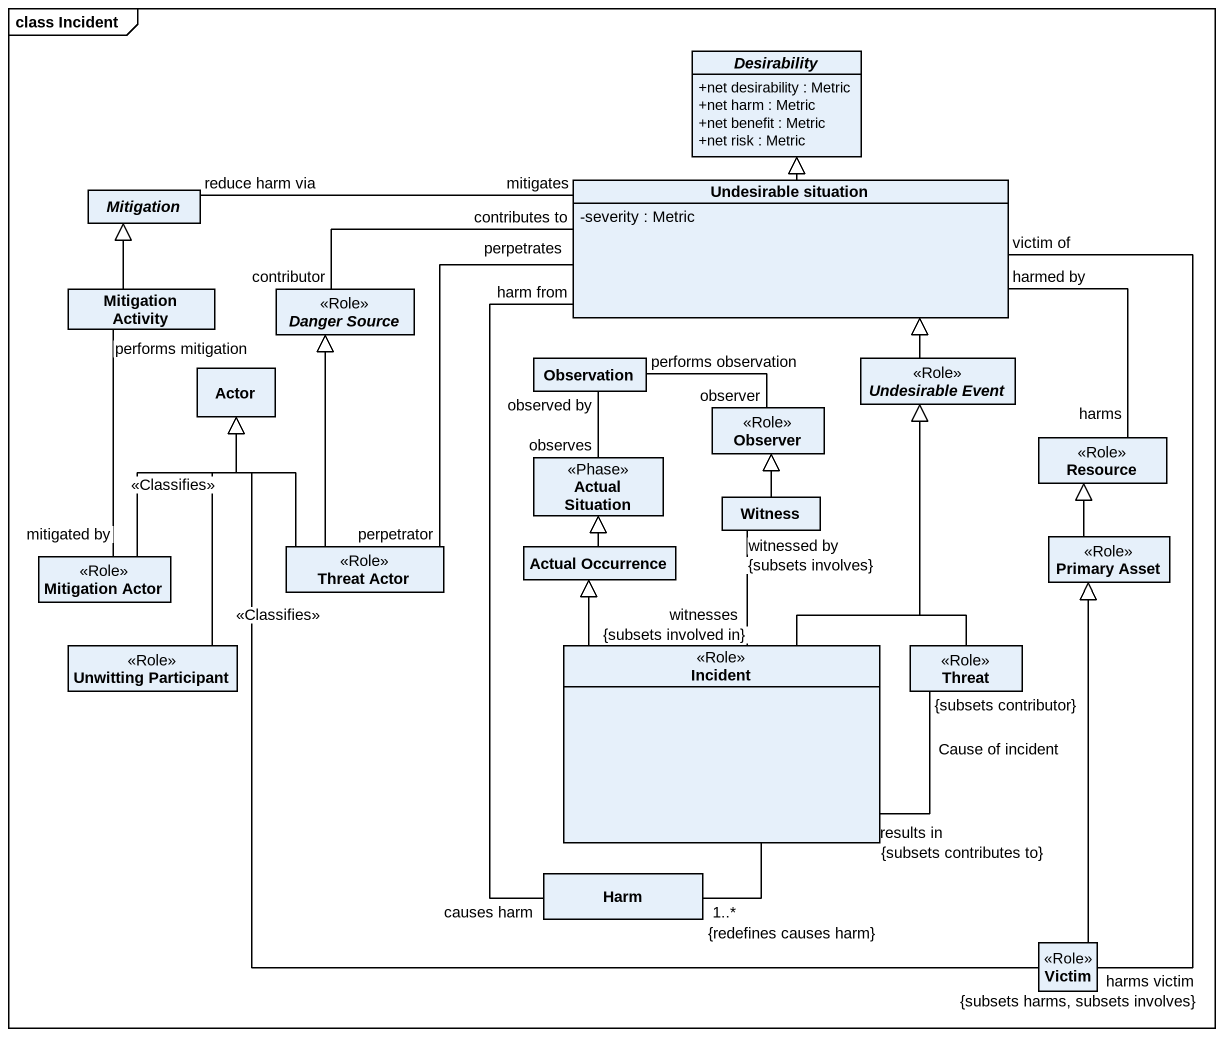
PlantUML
@startuml
mainframe class Incident
hide circle
hide empty members
skinparam classAttributeIconSize 0
abstract class Desirability {
  +net desirability : Metric
  +net harm : Metric
  +net benefit : Metric
  +net risk : Metric
}
abstract class Mitigation
class "Undesirable situation" as Undesirable_situation {
  -severity : Metric
}
class "Mitigation Activity" as Mitigation_Activity
abstract class "Danger Source" as Danger_Source <<Role>>
class "Actor" as Actor_
class Observation
abstract class "Undesirable Event" as Undesirable_Event <<Role>>
class Observer <<Role>>
class Resource <<Role>>
class "Actual Situation" as Actual_Situation <<Phase>>
class Witness
class "Mitigation Actor" as Mitigation_Actor <<Role>>
class "Threat Actor" as Threat_Actor <<Role>>
class "Actual Occurrence" as Actual_Occurrence
class "Primary Asset" as Primary_Asset <<Role>>
class "Unwitting Participant" as Unwitting_Participant <<Role>>
class Incident <<Role>>
class Threat <<Role>>
class Harm
class Victim <<Role>>
Undesirable_situation -up-|> Desirability
Undesirable_situation "mitigates" -left- "reduce harm via" Mitigation
Undesirable_situation "contributes to" -left- "contributor" Danger_Source
Undesirable_situation "harmed by" -- "harms" Resource
Undesirable_situation "harm from" -- "causes harm" Harm
Undesirable_situation "victim of" -- "harms victim\n{subsets harms, subsets involves}" Victim
Mitigation_Activity -up-|> Mitigation
Observation "performs observation" -right- "observer" Observer
Observation "observed by" -- "observes" Actual_Situation
Undesirable_Event -up-|> Undesirable_situation
Witness -up-|> Observer
Witness "witnessed by\n{subsets involves}" -- "witnesses\n{subsets involved in}" Incident
Mitigation_Actor "mitigated by" -up- "performs mitigation" Mitigation_Activity
Mitigation_Actor -up-|> Actor_ : <<Classifies>>
Threat_Actor "perpetrator" -up- "perpetrates" Undesirable_situation
Threat_Actor -up-|> Danger_Source
Threat_Actor -up-|> Actor_
Actual_Occurrence -up-|> Actual_Situation
Primary_Asset -up-|> Resource
Unwitting_Participant -up-|> Actor_
Incident -up-|> Undesirable_Event
Incident -up-|> Actual_Occurrence
Incident -- "1..*\n{redefines causes harm}" Harm
Threat -up-|> Undesirable_Event
Threat "{subsets contributor}" -left- "results in\n{subsets contributes to}" Incident : Cause of incident
Victim -up-|> Actor_ : <<Classifies>>
Victim -up-|> Primary_Asset
@enduml
